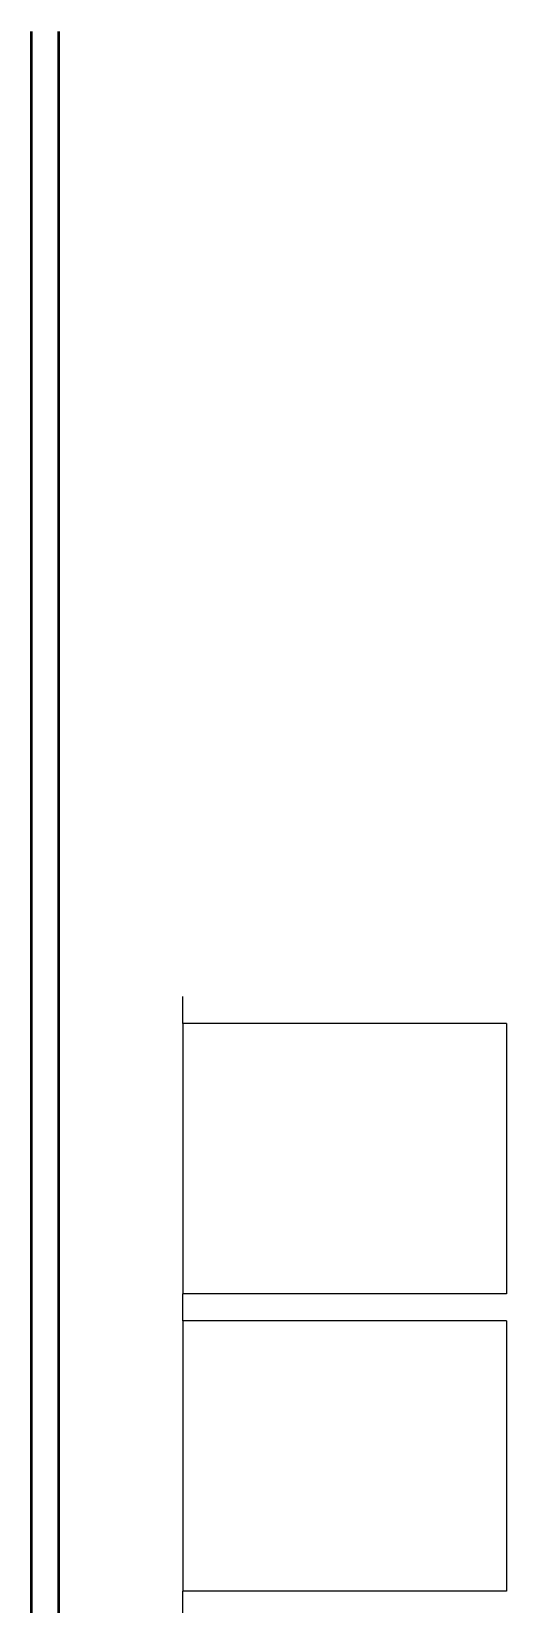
# Model space of a CAD drawing. Header units: millimetres. Extents: x 44692 to 333458, y -26854 to 14445.
# Drawn here: x 311163 to 312922, y 559 to 6381 of the extents above; entities that cross this region are included whole.
import ezdxf

# ---------------------------------------------------------------- set-up
doc = ezdxf.new("R2010")
doc.units = ezdxf.units.MM
doc.header["$LTSCALE"] = 100
doc.linetypes.add('DASHEDX2', pattern=[3.048, 2.54, -0.508])
doc.layers.add('Area proceso', color=90, linetype='DASHEDX2')
doc.layers.add('Mesas-estantes', color=230, linetype='Continuous')
doc.layers.add('Paredes', color=7, linetype='Continuous', lineweight=50)

msp = doc.modelspace()

# ---------------------------------------------------------------- linework, layer by layer
at = {"layer": 'Area proceso'}
for p, q in [((311723.747, 2709.334), (311723.747, 2809.334)), ((311723.747, 1609.334), (311723.747, 1709.334)), ((311723.747, 509.334), (311723.747, 609.334))]:
    msp.add_line(p, q, dxfattribs=at)
at = {"layer": 'Mesas-estantes'}
for p, q in [((311723.747, 2709.334), (311723.747, 2209.334)), ((312922.37, 2709.334), (311723.747, 2709.334)), ((312922.37, 2709.334), (312922.37, 2209.334)), ((311723.747, 2209.334), (311723.747, 1709.334)), ((312922.37, 2209.334), (312922.37, 1709.334)), ((312922.37, 1709.334), (311723.747, 1709.334)), ((311723.747, 1609.334), (311723.747, 1109.334)), ((312922.37, 1609.334), (311723.747, 1609.334)), ((312922.37, 1609.334), (312922.37, 1109.334)), ((311723.747, 1109.334), (311723.747, 609.334)), ((312922.37, 1109.334), (312922.37, 609.334)), ((312922.37, 609.334), (311723.747, 609.334))]:
    msp.add_line(p, q, dxfattribs=at)
at = {"layer": 'Paredes'}
for p, q in [((311162.743, -5618.998), (311162.743, 6381.002)), ((311262.743, 6381.002), (311262.743, -5618.998))]:
    msp.add_line(p, q, dxfattribs=at)

doc.saveas('drawing.dxf')
